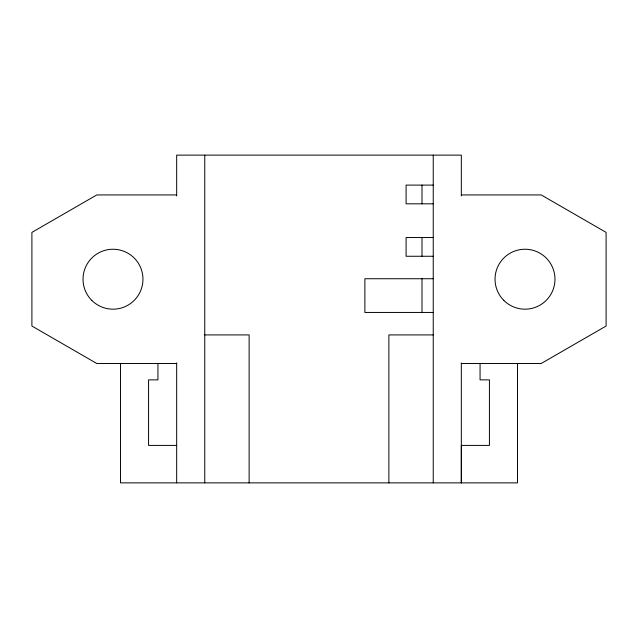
<?xml version="1.0" encoding="UTF-8"?>
<svg xmlns="http://www.w3.org/2000/svg" width="638" height="638" viewBox="0 0 638 638"><rect width="100%" height="100%" fill="white"/><g stroke="black" fill="none" stroke-linecap="round" stroke-linejoin="round"><path stroke-width="0.96" d="M480.063 363.397L480.063 379.865L489.426 379.865L489.426 445.412L461.33 445.412L461.33 482.87L461.33 362.902M517.514 363.333L517.514 482.87L120.486 482.87L120.486 363.333M433.242 185.1L406.087 185.1L406.087 203.825L433.242 203.825M176.67 194.933L96.777 194.933L31.9 232.391L31.9 326.034L96.777 363.485L176.67 363.485M461.33 194.933L541.223 194.933L606.1 232.391L606.1 326.034L541.223 363.485L461.33 363.485M433.242 237.535L406.087 237.535L406.087 256.261L433.242 256.261M433.242 278.734L364.88 278.734L364.88 312.445L433.242 312.445M204.758 334.918L249.123 334.918L249.123 482.87M433.242 334.918L388.877 334.918L388.877 482.87M176.67 445.412L148.574 445.412L148.574 379.865L157.937 379.865L157.937 363.397M461.33 195.89L461.33 155.13L176.67 155.13L176.67 195.89M433.242 155.13L433.242 482.87M422.005 185.1L422.005 203.825M422.005 237.535L422.005 256.261M422.005 278.734L422.005 312.445M204.758 155.13L204.758 482.87M176.67 362.902L176.67 482.87M503.821 300.402A29.962 29.962 0 0 0 553.951 286.964A29.962 29.962 0 0 0 517.251 250.263A29.962 29.962 0 0 0 503.821 300.402M91.808 300.402A29.962 29.962 0 0 0 141.939 286.964A29.962 29.962 0 0 0 105.238 250.263A29.962 29.962 0 0 0 91.808 300.402"/></g></svg>
